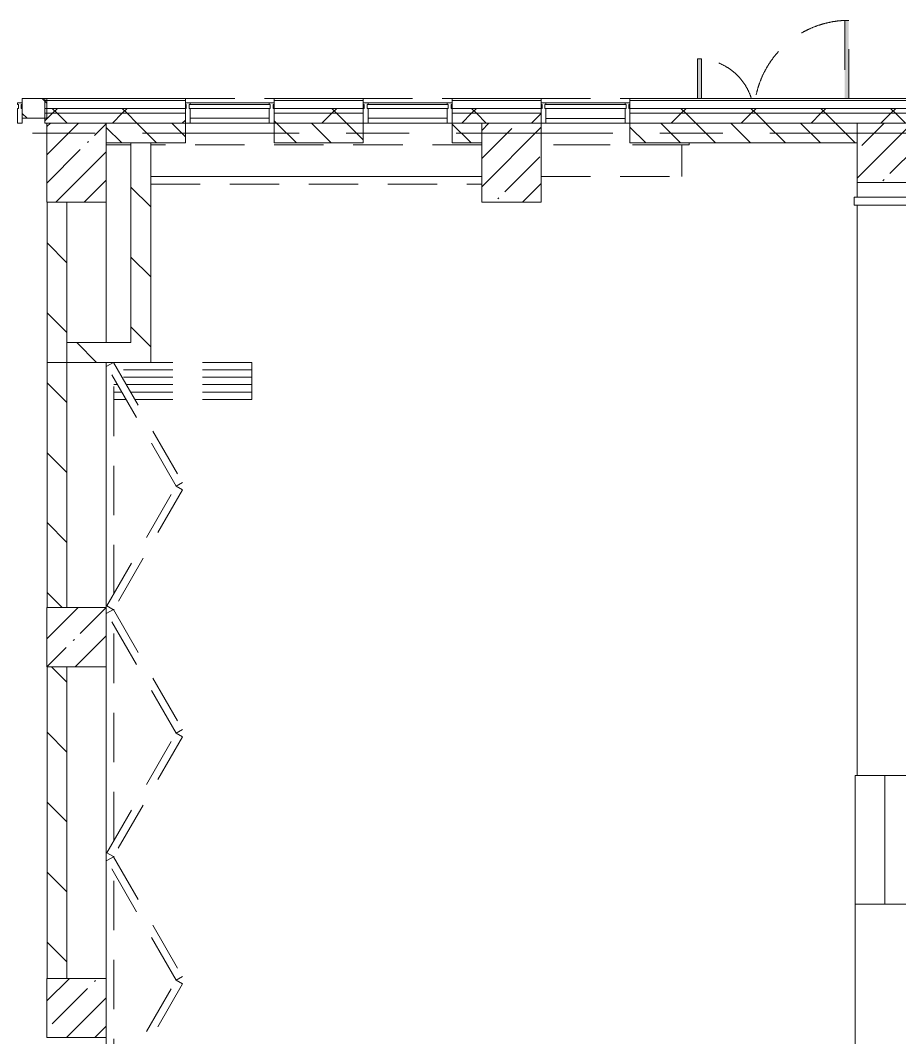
# Model space of a CAD drawing. Header units: millimetres. Extents: x 35363 to 232034, y -8553 to 29000.
# Drawn here: x 118464 to 127364, y 17850 to 28140 of the extents above; entities that cross this region are included whole.
import ezdxf

# ---------------------------------------------------------------- set-up
doc = ezdxf.new("R2010")
doc.units = ezdxf.units.MM
doc.linetypes.add('200_ШТРИХ__ш1_п0_6_', pattern=[800, 500, -300])
doc.linetypes.add('Осевая', pattern=[3175, 635, -476.25, 1587.5, -476.25])
for name, color, linetype, lineweight in [('A-DETL-MBND-1', 7, '200_ШТРИХ__ш1_п0_6_', 9), ('A-GLAZ-CURT-2', 7, 'Continuous', 5), ('A-GLAZ-CWMG-2', 7, 'Continuous', 5), ('A-WALL', 7, 'Continuous', 9), ('A-WALL-2', 7, 'Continuous', 5), ('I-WALL-3', 7, 'Continuous', 5), ('S-COLS-1', 7, 'Continuous', 5), ('S-STRS-3', 7, 'Continuous', 5), ('Оси', 7, 'Continuous', 9), ('Оси-2', 7, 'Осевая', 9)]:
    doc.layers.add(name, color=color, linetype=linetype, lineweight=lineweight)
doc.layers.add('A-FLOR-1', color=7, linetype='Continuous', lineweight=5, true_color=0xaaaaaa)
pattern_1 = [(45, (105024.03, 0), (-353.5534, 353.5534), []), (135, (105024.03, 0), (-353.5534, -353.5534), [])]
pattern_2 = [(135, (105024.03, 0), (-176.7767, -176.7767), [])]
pattern_3 = [(135, (105024.03, 0), (-353.553, -353.553), [])]

# ---------------------------------------------------------------- blocks, each defined once
blk = doc.blocks.new('BSC_Колонна _Прямоугольная - 600х800-24078684-2_6_2_птичка')
at = {"layer": 'S-COLS-1'}
h = blk.add_hatch(dxfattribs=at)
h.set_pattern_fill('FP_82', color=256, style=0, pattern_type=2)
h.set_pattern_definition([(45, (-14010, -26700), (-285.123, 285.123), []), (45, (-13724.88, -26700), (-285.123, 285.123), [504.031, -100.806, 16.764, -84.042])])
h.paths.add_polyline_path([(300, -400), (300, 400), (-300, 400), (-300, -400)])
for p, q in [((300, 400), (-300, 400)), ((-300, 400), (-300, -400)), ((300, -400), (300, 400)), ((-300, -400), (300, -400))]:
    blk.add_line(p, q, dxfattribs=at)
blk = doc.blocks.new('BSC_Колонна _Прямоугольная - 600х600-23295697-2_6_2_птичка')
at = {"layer": 'S-COLS-1'}
h = blk.add_hatch(dxfattribs=at)
h.set_pattern_fill('FP_85', color=256, style=0, pattern_type=2)
h.set_pattern_definition([(45, (-14010, -18150), (-285.123, 285.123), []), (45, (-13724.88, -18150), (-285.123, 285.123), [504.031, -100.806, 16.764, -84.042])])
h.paths.add_polyline_path([(-300, -300), (300, -300), (300, 300), (-300, 300)])
for p, q in [((300, 300), (-300, 300)), ((-300, 300), (-300, -300)), ((300, -300), (300, 300)), ((-300, -300), (300, -300))]:
    blk.add_line(p, q, dxfattribs=at)
blk = doc.blocks.new('BSC_Колонна _Прямоугольная - 600х600-V69-2_6_2_птичка')
at = {"layer": 'S-COLS-1'}
h = blk.add_hatch(dxfattribs=at)
h.set_pattern_fill('FP_86', color=256, style=0, pattern_type=2)
h.set_pattern_definition([(45, (-14010, -21900), (-285.123, 285.123), []), (45, (-13724.88, -21900), (-285.123, 285.123), [504.031, -100.806, 16.764, -84.042])])
h.paths.add_polyline_path([(-300, -300), (300, -300), (300, 300), (-300, 300)])
for p, q in [((300, 300), (-300, 300)), ((-300, 300), (-300, -300)), ((300, -300), (300, 300)), ((-300, -300), (300, -300))]:
    blk.add_line(p, q, dxfattribs=at)
blk = doc.blocks.new('Прямоугольный импост - Импост структурный с накладкой - 190мм-22856075-2_6_2_птичка')
at = {"layer": 'A-GLAZ-CWMG-2'}
for p, q in [((0, 190), (-50, 190)), ((-50, 190), (-50, 40)), ((0, 40), (0, 190)), ((-50, 40), (-40, 40)), ((-40, 0), (-50, 0)), ((-50, 0), (-50, -17)), ((-40, 40), (-40, 0)), ((-10, 0), (-10, 40)), ((-10, 40), (0, 40)), ((0, 0), (-10, 0)), ((0, -17), (0, 0)), ((-50, -17), (0, -17))]:
    blk.add_line(p, q, dxfattribs=at)
blk = doc.blocks.new('Прямоугольный импост - Импост структурный с накладкой - 190мм-V75-2_6_2_птичка')
at = {"layer": 'A-GLAZ-CWMG-2'}
for p, q in [((0, 190), (-50, 190)), ((-50, 190), (-50, 40)), ((0, 40), (0, 188)), ((-50, 40), (-40, 40)), ((-40, 0), (-50, 0)), ((-50, 0), (-50, -17)), ((-40, 40), (-40, 0)), ((-10, 0), (-10, 40)), ((-10, 40), (0, 40)), ((0, 0), (-10, 0)), ((0, -17), (0, 0)), ((-50, -17), (0, -17))]:
    blk.add_line(p, q, dxfattribs=at)
blk = doc.blocks.new('Прямоугольный импост - Импост структурный с накладкой - 190мм-22856073-2_6_2_птичка')
at = {"layer": 'A-GLAZ-CWMG-2'}
for p, q in [((-50, 40), (-50, 190)), ((-50, 190), (0, 190)), ((0, 190), (0, 40)), ((-40, 40), (-50, 40)), ((-50, -17), (-50, 0)), ((-50, 0), (-40, 0)), ((-40, 0), (-40, 40)), ((-10, 40), (-10, 0)), ((0, 40), (-10, 40)), ((-10, 0), (0, 0)), ((0, 0), (0, -17)), ((0, -17), (-50, -17))]:
    blk.add_line(p, q, dxfattribs=at)
blk = doc.blocks.new('Системная панель - Стекло - 40мм-V92-2_6_2_птичка')
at = {"layer": 'A-GLAZ-CURT-2'}
h = blk.add_hatch(dxfattribs=at)
h.set_pattern_fill('FP_112', color=256, style=0, pattern_type=2)
h.set_pattern_definition([(45, (-17860.3, -26790), (-1414.21, 1414.21), [1000, -3000]), (45, (-18860.3, -27290), (-1414.21, 1414.21), [3000, -1000]), (45, (-16860.3, -27790), (-1414.21, 1414.21), [1000, -3000])])
h.paths.add_polyline_path([(410, -40), (410, 0), (-410, 0), (-410, -40)])
for p, q in [((410, 0), (-410, 0)), ((-410, 0), (-410, -40)), ((-410, -40), (410, -40)), ((410, -40), (410, 0))]:
    blk.add_line(p, q, dxfattribs=at)
blk = doc.blocks.new('Системная панель - Стекло - 40мм-V93-2_6_2_птичка')
at = {"layer": 'A-GLAZ-CURT-2'}
for p, q in [((410, 0), (-410, 0)), ((-410, 0), (-410, -40)), ((-410, -40), (410, -40)), ((410, -40), (410, 0))]:
    blk.add_line(p, q, dxfattribs=at)
blk = doc.blocks.new('Прямоугольный импост - Импост структурный с накладкой - 160мм Темный-33186089-2_6_2_птичка')
at = {"layer": 'A-GLAZ-CWMG-2'}
for p, q in [((16960, 27307), (17760, 27307)), ((16960, 27150), (17760, 27150))]:
    blk.add_line(p, q, dxfattribs=at)
blk = doc.blocks.new('DOR__перегородка__Прямоугольная - ТП-2_ Вн_ДПГ_9480х4200h_2-23998078-2_6_2_птичка')
at = {"layer": 'A-DETL-MBND-1'}
for p, q in [((3, -75), (1987, -75)), ((1982, -72), (2019, -7)), ((3194, -772), (1982, -72)), ((2019, -7), (3231, -707)), ((2137, -75), (4324, -75)), ((3230, -707), (4443, -7)), ((4480, -72), (3268, -772)), ((4443, -7), (4480, -72)), ((4474, -75), (4487, -75)), ((4481, -72), (4518, -7)), ((5693, -772), (4481, -72)), ((4518, -7), (5731, -707)), ((4637, -75), (6824, -75)), ((5730, -707), (6942, -7)), ((6980, -72), (5767, -772)), ((6942, -7), (6980, -72)), ((6974, -75), (6985, -75)), ((6979, -72), (7017, -7)), ((8192, -772), (6979, -72)), ((7017, -7), (8229, -707)), ((7135, -75), (9323, -75)), ((8229, -707), (9441, -7)), ((9479, -72), (8267, -772)), ((9105, -201), (9105, -75)), ((9180, -158), (9180, -75)), ((9255, -114), (9255, -75)), ((9441, -7), (9479, -72)), ((9473, -75), (9480, -75)), ((9255, -1474), (9255, -201)), ((9330, -1474), (9330, -158)), ((9405, -1474), (9405, -114)), ((9105, -1474), (9105, -288)), ((9180, -1474), (9180, -244)), ((9480, -1474), (9480, -450)), ((3231, -707), (3194, -772)), ((3268, -772), (3230, -707)), ((5731, -707), (5693, -772)), ((5767, -772), (5730, -707)), ((8229, -707), (8192, -772)), ((8267, -772), (8229, -707)), ((9105, -1474), (9480, -1474))]:
    blk.add_line(p, q, dxfattribs=at)
blk = doc.blocks.new('BSC_Колонна _Прямоугольная - 600х600-V125-2_6_2_птичка')
at = {"layer": 'S-COLS-1'}
h = blk.add_hatch(dxfattribs=at)
h.set_pattern_fill('FP_130', color=256, style=0, pattern_type=2)
h.set_pattern_definition([(45, (-22210, -26800), (-285.123, 285.123), []), (45, (-21924.88, -26800), (-285.123, 285.123), [504.031, -100.806, 16.764, -84.042])])
h.paths.add_polyline_path([(-300, -300), (300, -300), (300, 300), (-300, 300), (-300, 291)])
for p, q in [((300, 300), (-300, 300)), ((-300, 300), (-300, -300)), ((300, -300), (300, 300)), ((-300, -300), (300, -300))]:
    blk.add_line(p, q, dxfattribs=at)
blk = doc.blocks.new('Перекрытия 3 - Перекрытия 4-20977624-2_6_2_птичка')
at = {"layer": 'S-STRS-3'}
for p, q in [((21910, 26500), (21910, 26351)), ((22810, 26351), (22810, 26500)), ((23710, 26351), (23710, 26500)), ((24610, 26351), (24610, 26500)), ((25510, 26351), (25510, 26500)), ((26410, 26351), (26410, 26500)), ((27310, 26351), (27310, 26500)), ((28210, 26351), (28210, 26500)), ((29110, 26351), (29110, 26500)), ((30010, 26351), (30010, 26500)), ((21910, 26270), (21910, 20500)), ((22810, 20500), (22810, 26270)), ((23710, 20500), (23710, 26270)), ((24610, 20500), (24610, 26270)), ((25510, 20500), (25510, 26270)), ((26410, 20500), (26410, 26270)), ((27310, 20500), (27310, 26270)), ((28210, 20500), (28210, 26270)), ((29110, 20500), (29110, 26270)), ((30010, 22600), (30010, 26270)), ((30010, 20500), (30010, 22000)), ((22490, 20500), (21910, 20500)), ((23390, 20500), (22810, 20500)), ((24290, 20500), (23710, 20500)), ((25190, 20500), (24610, 20500)), ((26090, 20500), (25510, 20500)), ((26990, 20500), (26410, 20500)), ((27890, 20500), (27310, 20500)), ((28790, 20500), (28210, 20500)), ((29690, 20500), (29110, 20500)), ((30610, 20500), (30010, 20500))]:
    blk.add_line(p, q, dxfattribs=at)
blk = doc.blocks.new('BSC_Колонна _Прямоугольная - 600х800-V168-2_6_2_птичка')
at = {"layer": 'S-COLS-1'}
h = blk.add_hatch(dxfattribs=at)
h.set_pattern_fill('FP_168', color=256, style=0, pattern_type=2)
h.set_pattern_definition([(45, (-18410.26, -26700), (-285.123, 285.123), []), (45, (-18125.13, -26700), (-285.123, 285.123), [504.031, -100.806, 16.764, -84.042])])
h.paths.add_polyline_path([(300, -400), (298, 400), (-300, 400), (-300, -400), (298, -400)])
for p, q in [((300, 400), (-300, 400)), ((-300, 400), (-300, -400)), ((300, -400), (300, 400)), ((-300, -400), (300, -400))]:
    blk.add_line(p, q, dxfattribs=at)
blk = doc.blocks.new('110_Дверь_СКБ_2Ст_Наружная - ДН-1_л_ Двухстворчатая 1450 х3300 _h_ в свету с верхним остеклением-23567691-2_6_2_птичка')
at = {"layer": 'A-DETL-MBND-1'}
for points in [[(784.5, 125), (784.5, 915), (744.5, 915), (744.5, 125)], [(-705.5, 125), (-705.5, 525), (-745.5, 525), (-745.5, 125)]]:
    blk.add_hatch(color=256, dxfattribs=at).paths.add_polyline_path(points)
for p, q in [((784.5, 915), (744.5, 915)), ((744.5, 915), (744.5, 125)), ((784.5, 125), (784.5, 915)), ((-745.5, 525), (-745.5, 125)), ((-705.5, 525), (-745.5, 525)), ((-705.5, 125), (-705.5, 525))]:
    blk.add_line(p, q, dxfattribs=at)
for centre, radius, start, end in [((784.5, -45), 960, 90, 169.73704), ((-745.5, -45), 570, 17.53545, 90)]:
    blk.add_arc(centre, radius, start, end, dxfattribs=at)
blk = doc.blocks.new('Системная панель - Стекло - 40мм-V181-2_6_2_птичка')
at = {"layer": 'A-GLAZ-CURT-2'}
for p, q in [((410, 0), (-410, 0)), ((-410, 0), (-410, -40)), ((-410, -40), (410, -40)), ((410, -40), (410, 0))]:
    blk.add_line(p, q, dxfattribs=at)
blk = doc.blocks.new('Перекрытия 2 - Перекрытия 4-32990152-2_6_2_птичка')
at = {"layer": 'S-STRS-3'}
for p, q in [((21910, 19180), (22510, 19180)), ((21910, 19180), (21910, 15411)), ((22810, 19180), (23410, 19180)), ((22810, 15411), (22810, 19180)), ((23710, 19180), (24310, 19180)), ((23710, 15411), (23710, 19180)), ((24610, 19180), (25210, 19180)), ((24610, 15411), (24610, 19180)), ((25510, 19180), (26110, 19180)), ((25510, 15411), (25510, 19180)), ((26410, 19180), (27010, 19180)), ((26410, 15411), (26410, 19180)), ((27310, 19180), (27910, 19180)), ((27310, 15411), (27310, 19180)), ((28210, 19180), (28810, 19180)), ((28210, 15411), (28210, 19180)), ((29110, 19180), (29710, 19180)), ((29110, 15411), (29110, 19180)), ((30010, 19180), (30610, 19180)), ((30010, 15411), (30010, 19180)), ((30610, 18430), (30610, 19180)), ((30610, 15411), (30610, 17830)), ((21910, 15330), (21910, 15200)), ((22810, 15200), (22810, 15330)), ((23710, 15200), (23710, 15330)), ((24610, 15200), (24610, 15330)), ((25510, 15200), (25510, 15330)), ((26410, 15200), (26410, 15330)), ((27310, 15200), (27310, 15330)), ((28210, 15200), (28210, 15330)), ((29110, 15200), (29110, 15330)), ((30010, 15200), (30010, 15330)), ((30610, 15200), (30610, 15330)), ((22810, 15200), (21910, 15200)), ((23710, 15200), (22810, 15200)), ((24610, 15200), (23710, 15200)), ((25510, 15200), (24610, 15200)), ((26410, 15200), (25510, 15200)), ((27310, 15200), (26410, 15200)), ((28210, 15200), (27310, 15200)), ((29110, 15200), (28210, 15200)), ((30010, 15200), (29110, 15200)), ((30610, 15200), (30010, 15200))]:
    blk.add_line(p, q, dxfattribs=at)
blk = doc.blocks.new('Стены наклон_ амфитеатр1 - Стены наклон_ амфитеатр-33007412-2_6_2_птичка')
at = {"layer": 'A-WALL-2'}
for p, q in [((21879, 26351), (21879, 26270)), ((30610, 26351), (21879, 26351)), ((30610, 26270), (30610, 26351)), ((21879, 26270), (30610, 26270))]:
    blk.add_line(p, q, dxfattribs=at)
blk = doc.blocks.new('Зашивка приборов отопления12 - Зашивка приборов отопления-33278990-2_6_2_птичка')
at = {"layer": 'A-DETL-MBND-1'}
for p, q in [((37640, 23400), (34290, 23400)), ((34290, 23079), (37640, 23079)), ((37640, 23079), (34290, 23079)), ((34290, 23004), (37640, 23004))]:
    blk.add_line(p, q, dxfattribs=at)
blk = doc.blocks.new('Зашивка приборов отопления13 - Зашивка приборов отопления-33279120-2_6_2_птичка')
at = {"layer": 'A-DETL-MBND-1'}
for p, q in [((20136, 26880), (18710, 26880)), ((20136, 26560), (20136, 26880)), ((18710, 26560), (20136, 26560))]:
    blk.add_line(p, q, dxfattribs=at)

msp = doc.modelspace()

# ---------------------------------------------------------------- hatches: boundary and pattern name
at = {"layer": 'A-WALL-2'}
h = msp.add_hatch(dxfattribs=at)
h.set_pattern_fill('FP_93', color=256, style=0, pattern_type=2)
h.set_pattern_definition(pattern_2)
h.paths.add_polyline_path([(118734, 27150), (118734, 27350), (118484.3, 27350), (118484.3, 27150)])
h.paths.add_polyline_path([(109084, 27150), (109134, 27150), (109134, 27350), (109084, 27350)])
h = msp.add_hatch(dxfattribs=at)
h.set_pattern_fill('FP_83', color=256, style=0, pattern_type=2)
h.set_pattern_definition(pattern_1)
h.paths.add_polyline_path([(138734, 27200), (138734, 27250), (124634.3, 27250), (124634.3, 27200), (138634, 27200)])
h.paths.add_polyline_path([(120088, 27200), (120134.3, 27200), (120134.3, 27250), (118713, 27250), (118713, 27200)])
h.paths.add_polyline_path([(121910.2, 27200), (121934.3, 27200), (121934.3, 27250), (121034.3, 27250), (121034.3, 27200)])
h.paths.add_polyline_path([(122834.3, 27200), (123734.3, 27200), (123732.4, 27250), (122834.3, 27250)])
h = msp.add_hatch(dxfattribs=at)
h.set_pattern_fill('FP_83', color=256, style=0, pattern_type=2)
h.set_pattern_definition(pattern_1)
h.paths.add_polyline_path([(136487.8, 27100), (138634, 27100), (138634, 27200), (124634.3, 27200), (124634.3, 27100), (135634, 27100)])
h.paths.add_polyline_path([(118713, 27100), (120134.3, 27100), (120134.3, 27200), (118713, 27200)])
h.paths.add_polyline_path([(121034.3, 27100), (121934.3, 27100), (121934.3, 27200), (121034.3, 27200)])
h.paths.add_polyline_path([(122834.3, 27100), (123734.3, 27100), (123732.4, 27200), (122834.3, 27200)])
h = msp.add_hatch(dxfattribs=at)
h.set_pattern_fill('FP_93', color=256, style=0, pattern_type=2)
h.set_pattern_definition(pattern_2)
h.paths.add_polyline_path([(119334, 26900), (120134.3, 26900), (120134.3, 27100), (119334, 27100), (119334, 26987.7)])
h.paths.add_polyline_path([(121934.3, 26900), (121934.3, 27100), (121034.3, 27100), (121034.3, 26900)])
h.paths.add_polyline_path([(122834.3, 26900), (123134.3, 26900), (123134.3, 27100), (122834.3, 27100), (122834.3, 27091.2)])
h.paths.add_polyline_path([(126934, 26900), (126934, 27100), (124634.3, 27100), (124634.3, 26900)])
at = {"layer": 'I-WALL-3'}
h = msp.add_hatch(dxfattribs=at)
h.set_pattern_fill('FP_94', color=256, style=0, pattern_type=2)
h.set_pattern_definition(pattern_3)
h.paths.add_polyline_path([(119784, 24680), (119784, 26900), (119584, 26900), (119584, 24680)])
h = msp.add_hatch(dxfattribs=at)
h.set_pattern_fill('FP_94', color=256, style=0, pattern_type=2)
h.set_pattern_definition(pattern_3)
h.paths.add_polyline_path([(118934.3, 24680), (118934.3, 26300), (118734.3, 26300), (118734.3, 24680)])
h = msp.add_hatch(dxfattribs=at)
h.set_pattern_fill('FP_94', color=256, style=0, pattern_type=2)
h.set_pattern_definition(pattern_3)
h.paths.add_polyline_path([(118734.3, 15200), (118934.3, 15200), (118934.3, 17850), (118734.3, 17850), (118734.3, 15340.3)])
h.paths.add_polyline_path([(118734.3, 18450), (118934.3, 18450), (118934.3, 21600), (118734.3, 21600), (118734.3, 20040.7)])
h.paths.add_polyline_path([(118734.3, 22200), (118934.3, 22200), (118934.3, 26300), (118734.3, 26300), (118734.3, 24741)])
h = msp.add_hatch(dxfattribs=at)
h.set_pattern_fill('FP_94', color=256, style=0, pattern_type=2)
h.set_pattern_definition(pattern_3)
h.paths.add_polyline_path([(119584, 24680), (119584, 24880), (118934.3, 24880), (118934.3, 24680)])

# ---------------------------------------------------------------- linework, layer by layer
at = {"layer": 'A-DETL-MBND-1'}
for p, q in [((120134.3, 27350), (121034.3, 27350)), ((121934.3, 27350), (122834.3, 27350)), ((123734.3, 27350), (124634.3, 27350)), ((120184.3, 27100), (120984.3, 27100)), ((120984.3, 27100), (120184.3, 27100)), ((121984.3, 27100), (122784.3, 27100)), ((122784.3, 27100), (121984.3, 27100)), ((123783.8, 27100), (124584.4, 27100)), ((124584.4, 27100), (123783.8, 27100)), ((119584, 26880), (119334, 26880)), ((123134.3, 26880), (119784, 26880)), ((125234, 26880), (123734.3, 26880)), ((125234, 26900), (125234, 26880))]:
    msp.add_line(p, q, dxfattribs=at)
at = {"layer": 'A-FLOR-1'}
for p, q in [((119334.3, 24880), (119334.3, 26500)), ((119334.3, 15200), (119334.3, 24680))]:
    msp.add_line(p, q, dxfattribs=at)
at = {"layer": 'A-WALL'}
for p, q in [((120134.3, 27330), (118713, 27330)), ((121934.3, 27330), (121034.3, 27330)), ((123734.3, 27330), (122834.3, 27330)), ((138864, 27330), (124634.3, 27330)), ((120134.3, 27250), (118713, 27250)), ((120134.3, 27200), (118713, 27200)), ((121934.3, 27250), (121034.3, 27250)), ((121934.3, 27200), (121034.3, 27200)), ((123734.3, 27250), (122834.3, 27250)), ((123734.3, 27200), (122834.3, 27200)), ((138784, 27250), (124634.3, 27250)), ((138734, 27200), (124634.3, 27200)), ((120134.3, 27100), (119334, 27100)), ((121934.3, 27100), (121034.3, 27100)), ((123134.3, 27100), (122834.3, 27100)), ((126934, 27100), (124634.3, 27100)), ((119784, 26900), (119584, 26900))]:
    msp.add_line(p, q, dxfattribs=at)
at = {"layer": 'A-WALL-2'}
for p, q in [((120134.3, 27350), (118484.3, 27350)), ((118484.3, 27350), (118484.3, 27150)), ((118713, 27350), (118713, 27100)), ((118734, 27150), (118734, 27350)), ((120134.3, 27100), (120134.3, 27350)), ((121934.3, 27350), (121034.3, 27350)), ((121034.3, 27350), (121034.3, 27100)), ((121934.3, 27100), (121934.3, 27350)), ((123734.3, 27350), (122834.3, 27350)), ((122834.3, 27350), (122834.3, 27100)), ((123734.3, 27100), (123734.3, 27350)), ((138884, 27350), (124634.3, 27350)), ((124634.3, 27350), (124634.3, 27100)), ((118484.3, 27150), (118734, 27150)), ((118713, 27100), (118734, 27100)), ((119334, 27100), (120134.3, 27100)), ((120134.3, 26900), (120134.3, 27100)), ((121034.3, 27100), (121934.3, 27100)), ((121034.3, 27100), (121034.3, 26900)), ((121934.3, 26900), (121934.3, 27100)), ((122834.3, 27100), (123134.3, 27100)), ((122834.3, 27100), (122834.3, 26900)), ((124634.3, 27100), (126934, 27100)), ((124634.3, 27100), (124634.3, 26900)), ((119334, 26900), (119584, 26900)), ((119784, 26900), (120134.3, 26900)), ((121034.3, 26900), (121934.3, 26900)), ((122834.3, 26900), (123134.3, 26900)), ((124634.3, 26900), (126934, 26900))]:
    msp.add_line(p, q, dxfattribs=at)
at = {"layer": 'I-WALL-3'}
for p, q in [((119584, 26900), (119584, 24880)), ((119784, 24680), (119784, 26900)), ((118734.3, 26300), (118734.3, 22200)), ((118934.3, 22200), (118934.3, 26300)), ((119584, 24880), (118934.3, 24880)), ((118734.3, 24680), (119784, 24680)), ((118734.3, 21600), (118734.3, 18450)), ((118934.3, 18450), (118934.3, 21600))]:
    msp.add_line(p, q, dxfattribs=at)
at = {"layer": 'S-STRS-3'}
for p, q in [((126914, 20500), (126914, 19200)), ((126914, 20500), (126934, 20500)), ((126914, 20500), (126914, 19200)), ((127214, 20500), (127214, 19200)), ((127214, 20500), (127214, 19200))]:
    msp.add_line(p, q, dxfattribs=at)
at = {"layer": 'Оси'}
msp.add_line((126384, 27000), (138884, 27000), dxfattribs=at)
at = {"layer": 'Оси-2'}
msp.add_line((115413, 27000), (126384, 27000), dxfattribs=at)

# ---------------------------------------------------------------- block references
at = {"layer": 'A-DETL-MBND-1'}
for name, p in [('110_Дверь_СКБ_2Ст_Наружная - ДН-1_л_ Двухстворчатая 1450 х3300 _h_ в свету с верхним остеклением-23567691-2_6_2_птичка', (126064.5, 27225)), ('Зашивка приборов отопления12 - Зашивка приборов отопления-33278990-2_6_2_птичка', (85494.3, 3480)), ('Зашивка приборов отопления13 - Зашивка приборов отопления-33279120-2_6_2_птичка', (105024, 0))]:
    msp.add_blockref(name, p, dxfattribs=at)
at = {"layer": 'A-DETL-MBND-1', "rotation": 90.00000000000044}
msp.add_blockref('DOR__перегородка__Прямоугольная - ТП-2_ Вн_ДПГ_9480х4200h_2-23998078-2_6_2_птичка', (119334, 15200), dxfattribs=at)
at = {"layer": 'A-GLAZ-CURT-2'}
for name, p in [('Системная панель - Стекло - 40мм-V181-2_6_2_птичка', (120584.3, 27290)), ('Системная панель - Стекло - 40мм-V92-2_6_2_птичка', (122384.3, 27290)), ('Системная панель - Стекло - 40мм-V93-2_6_2_птичка', (124184.3, 27288.3))]:
    msp.add_blockref(name, p, dxfattribs=at)
at = {"layer": 'A-GLAZ-CWMG-2', "extrusion": (0, 0, -1), "rotation": 180}
for p in [(-118484.3, 27290), (-121034.3, 27290), (-122834.3, 27290), (-124634.3, 27288.3)]:
    msp.add_blockref('Прямоугольный импост - Импост структурный с накладкой - 190мм-22856073-2_6_2_птичка', p, dxfattribs=at)
at = {"layer": 'A-GLAZ-CWMG-2', "rotation": 180}
for name, p in [('Прямоугольный импост - Импост структурный с накладкой - 190мм-22856075-2_6_2_птичка', (120134.3, 27290)), ('Прямоугольный импост - Импост структурный с накладкой - 190мм-22856075-2_6_2_птичка', (121934.3, 27290)), ('Прямоугольный импост - Импост структурный с накладкой - 190мм-V75-2_6_2_птичка', (123734.3, 27288.3))]:
    msp.add_blockref(name, p, dxfattribs=at)
at = {"layer": 'A-GLAZ-CWMG-2'}
for p in [(103224, 0), (105024, 0), (106824, -1.7)]:
    msp.add_blockref('Прямоугольный импост - Импост структурный с накладкой - 160мм Темный-33186089-2_6_2_птичка', p, dxfattribs=at)
at = {"layer": 'A-WALL-2'}
msp.add_blockref('Стены наклон_ амфитеатр1 - Стены наклон_ амфитеатр-33007412-2_6_2_птичка', (105024, 0), dxfattribs=at)
at = {"layer": 'S-COLS-1'}
for name, p in [('BSC_Колонна _Прямоугольная - 600х800-24078684-2_6_2_птичка', (119034, 26700)), ('BSC_Колонна _Прямоугольная - 600х800-V168-2_6_2_птичка', (123434.3, 26700)), ('BSC_Колонна _Прямоугольная - 600х600-V125-2_6_2_птичка', (127234, 26800)), ('BSC_Колонна _Прямоугольная - 600х600-V69-2_6_2_птичка', (119034, 21900)), ('BSC_Колонна _Прямоугольная - 600х600-23295697-2_6_2_птичка', (119034, 18150))]:
    msp.add_blockref(name, p, dxfattribs=at)
at = {"layer": 'S-STRS-3'}
for name, p in [('Перекрытия 3 - Перекрытия 4-20977624-2_6_2_птичка', (105024, 0)), ('Перекрытия 2 - Перекрытия 4-32990152-2_6_2_птичка', (105004, 20))]:
    msp.add_blockref(name, p, dxfattribs=at)

doc.saveas('drawing.dxf')
